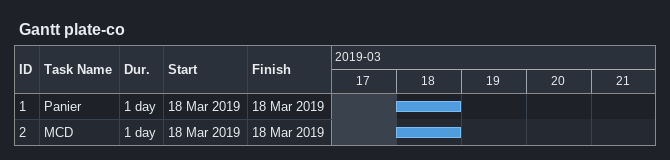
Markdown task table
Gantt plate-co

| ID | Task | Duration | Start | Finish |
|---|---|---|---|---|
| 1 | Panier | 1d | 2019-03-18 | 2019-03-18 |
| 2 | MCD | 1d | 2019-03-18 | 2019-03-18 |
